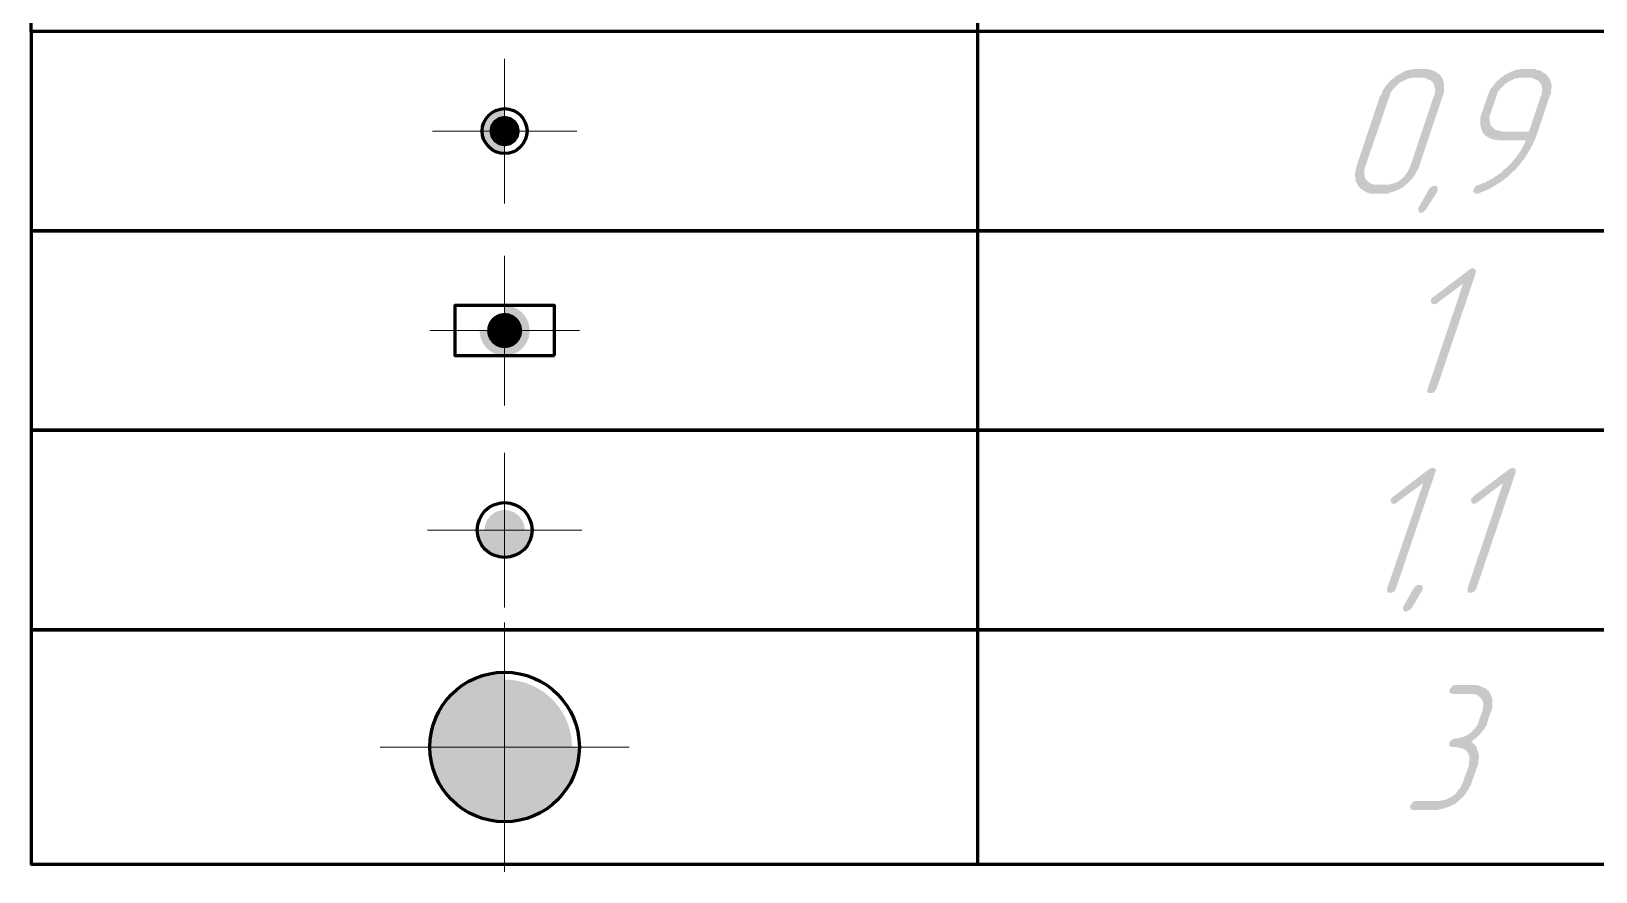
# Model space of a CAD drawing. Extents: x 260 to 1101, y 70 to 664.
# Drawn here: x 327.4 to 390.2, y 236.3 to 270 of the extents above; entities that cross this region are included whole.
import ezdxf

# ---------------------------------------------------------------- set-up
doc = ezdxf.new("R2010")
doc.units = 0
doc.header["$MEASUREMENT"] = 0
doc.layers.add('PDF _Геометрия', color=7, linetype='CONTINUOUS')
doc.layers.add('PDF _Сплошная заливка', color=7, linetype='CONTINUOUS')

msp = doc.modelspace()

# ---------------------------------------------------------------- hatches: boundary and pattern name
at = {"layer": 'PDF _Сплошная заливка', "transparency": 33554559}
h = msp.add_hatch(color=256, dxfattribs=at)
h.paths.add_polyline_path([(383.218, 268.155), (382.811, 268.155), (382.761, 268.129), (382.684, 268.129), (382.608, 268.104), (382.507, 268.053), (382.405, 268.002), (382.278, 267.926), (382.278, 267.926), (382.253, 267.901), (382.202, 267.85), (382.151, 267.799), (382.075, 267.723), (382.024, 267.647), (381.948, 267.545), (381.923, 267.444), (380.932, 264.573), (380.932, 264.548), (380.932, 264.523), (380.907, 264.472), (380.907, 264.395), (380.907, 264.319), (380.907, 264.243), (380.932, 264.142), (380.983, 264.065), (380.983, 264.065), (381.009, 264.04), (381.059, 263.989), (381.085, 263.964), (381.161, 263.913), (381.237, 263.888), (381.313, 263.862), (381.415, 263.862), (381.821, 263.862), (381.872, 263.862), (381.948, 263.888), (382.05, 263.913), (382.151, 263.938), (382.253, 263.989), (382.354, 264.065), (382.354, 264.065), (382.405, 264.091), (382.431, 264.142), (382.507, 264.192), (382.557, 264.269), (382.634, 264.37), (382.684, 264.472), (382.735, 264.573), (383.7, 267.444), (383.725, 267.444), (383.725, 267.494), (383.725, 267.545), (383.751, 267.596), (383.751, 267.672), (383.725, 267.774), (383.7, 267.85), (383.675, 267.926), (383.675, 267.952), (383.649, 267.977), (383.598, 268.002), (383.573, 268.053), (383.497, 268.079), (383.421, 268.104), (383.345, 268.155)], flags=0)
h.paths.add_polyline_path([(383.421, 268.51), (383.497, 268.485), (383.598, 268.46), (383.7, 268.434), (383.802, 268.358), (383.903, 268.307), (383.954, 268.256), (384.005, 268.18), (384.005, 268.18), (384.03, 268.129), (384.056, 268.079), (384.081, 267.977), (384.106, 267.875), (384.106, 267.748), (384.106, 267.596), (384.081, 267.52), (384.056, 267.444), (383.091, 264.573), (383.091, 264.548), (383.091, 264.548), (383.091, 264.523), (383.065, 264.497), (383.014, 264.421), (382.964, 264.319), (382.888, 264.192), (382.786, 264.065), (382.659, 263.938), (382.507, 263.811), (382.507, 263.811), (382.507, 263.811), (382.481, 263.786), (382.456, 263.76), (382.405, 263.735), (382.354, 263.71), (382.253, 263.659), (382.126, 263.608), (381.973, 263.557), (381.821, 263.507), (381.745, 263.507), (381.643, 263.507), (381.263, 263.507), (381.237, 263.507), (381.161, 263.507), (381.059, 263.532), (380.958, 263.583), (380.856, 263.634), (380.755, 263.71), (380.704, 263.76), (380.653, 263.811), (380.653, 263.811), (380.653, 263.811), (380.628, 263.862), (380.602, 263.938), (380.552, 264.015), (380.552, 264.116), (380.526, 264.269), (380.526, 264.345), (380.552, 264.395), (380.552, 264.472), (380.577, 264.573), (381.542, 267.444), (381.542, 267.444), (381.567, 267.444), (381.567, 267.469), (381.593, 267.494), (381.618, 267.57), (381.669, 267.698), (381.745, 267.799), (381.847, 267.926), (381.973, 268.053), (382.126, 268.18), (382.126, 268.18), (382.151, 268.18), (382.151, 268.205), (382.202, 268.231), (382.227, 268.256), (382.278, 268.282), (382.38, 268.333), (382.507, 268.409), (382.659, 268.46), (382.811, 268.485), (382.913, 268.51), (383.395, 268.51)], flags=0)
h = msp.add_hatch(color=256, dxfattribs=at)
h.paths.add_polyline_path([(387.509, 268.155), (387.128, 268.155), (387.052, 268.129), (386.976, 268.129), (386.899, 268.104), (386.798, 268.053), (386.696, 268.002), (386.595, 267.926), (386.569, 267.926), (386.544, 267.901), (386.493, 267.85), (386.442, 267.799), (386.366, 267.723), (386.315, 267.647), (386.239, 267.545), (386.214, 267.444), (385.96, 266.707), (385.96, 266.707), (385.935, 266.656), (385.935, 266.605), (385.935, 266.555), (385.935, 266.453), (385.935, 266.377), (385.96, 266.3), (386.011, 266.199), (386.011, 266.199), (386.036, 266.174), (386.061, 266.148), (386.112, 266.097), (386.163, 266.072), (386.239, 266.047), (386.341, 266.021), (386.442, 265.996), (387.509, 265.996), (387.991, 267.444), (388.017, 267.444), (388.017, 267.494), (388.017, 267.545), (388.042, 267.621), (388.042, 267.698), (388.017, 267.774), (388.017, 267.85), (387.966, 267.926), (387.966, 267.952), (387.94, 267.977), (387.915, 268.002), (387.864, 268.053), (387.788, 268.079), (387.712, 268.104), (387.636, 268.155)], flags=0)
h.paths.add_polyline_path([(387.712, 268.51), (387.788, 268.485), (387.89, 268.46), (387.991, 268.434), (388.093, 268.358), (388.22, 268.282), (388.245, 268.231), (388.296, 268.18), (388.296, 268.18), (388.321, 268.155), (388.321, 268.129), (388.347, 268.079), (388.372, 268.028), (388.397, 267.977), (388.397, 267.926), (388.423, 267.85), (388.397, 267.647), (388.397, 267.545), (388.347, 267.444), (387.813, 265.843), (387.813, 265.843), (387.788, 265.793), (387.788, 265.767), (387.763, 265.716), (387.737, 265.64), (387.686, 265.564), (387.661, 265.488), (387.61, 265.386), (387.56, 265.285), (387.483, 265.183), (387.433, 265.081), (387.356, 264.954), (387.255, 264.827), (387.179, 264.726), (387.077, 264.599), (386.976, 264.472), (386.95, 264.472), (386.95, 264.446), (386.899, 264.421), (386.849, 264.37), (386.798, 264.319), (386.722, 264.243), (386.645, 264.167), (386.544, 264.116), (386.442, 264.015), (386.315, 263.938), (386.188, 263.862), (386.061, 263.786), (385.935, 263.71), (385.782, 263.634), (385.63, 263.583), (385.477, 263.507), (385.401, 263.507), (385.401, 263.507), (385.376, 263.507), (385.351, 263.532), (385.3, 263.557), (385.274, 263.557), (385.274, 263.583), (385.274, 263.634), (385.3, 263.684), (385.3, 263.684), (385.3, 263.71), (385.325, 263.735), (385.351, 263.786), (385.351, 263.786), (385.376, 263.811), (385.401, 263.837), (385.452, 263.837), (385.477, 263.837), (385.477, 263.862), (385.528, 263.862), (385.554, 263.888), (385.604, 263.888), (385.655, 263.938), (385.731, 263.938), (385.807, 263.989), (385.96, 264.065), (386.036, 264.116), (386.138, 264.167), (386.138, 264.192), (386.188, 264.218), (386.239, 264.243), (386.315, 264.294), (386.417, 264.37), (386.493, 264.472), (386.62, 264.548), (386.722, 264.675), (386.747, 264.675), (386.772, 264.7), (386.823, 264.751), (386.849, 264.802), (386.925, 264.878), (386.976, 264.954), (387.052, 265.056), (387.128, 265.158), (387.128, 265.158), (387.153, 265.183), (387.179, 265.234), (387.229, 265.31), (387.255, 265.386), (387.306, 265.462), (387.356, 265.564), (387.382, 265.64), (386.29, 265.64), (386.239, 265.665), (386.163, 265.665), (386.061, 265.691), (385.96, 265.716), (385.858, 265.767), (385.757, 265.843), (385.706, 265.894), (385.655, 265.945), (385.655, 265.97), (385.655, 265.97), (385.63, 266.021), (385.604, 266.072), (385.579, 266.174), (385.554, 266.275), (385.554, 266.402), (385.554, 266.555), (385.579, 266.631), (385.604, 266.707), (385.858, 267.444), (385.858, 267.444), (385.858, 267.444), (385.858, 267.469), (385.884, 267.494), (385.909, 267.57), (385.96, 267.698), (386.061, 267.799), (386.138, 267.926), (386.265, 268.053), (386.417, 268.18), (386.417, 268.18), (386.442, 268.18), (386.468, 268.205), (386.493, 268.231), (386.519, 268.256), (386.569, 268.282), (386.671, 268.333), (386.823, 268.409), (386.95, 268.46), (387.128, 268.485), (387.204, 268.51), (387.686, 268.51)], flags=0)
for points in [[(346.406, 266.016), (345.498, 266.016), (345.529, 266.25), (345.62, 266.469), (345.764, 266.657), (345.952, 266.802), (346.171, 266.892), (346.406, 266.923)], [(346.406, 266.016), (345.794, 266.016), (345.841, 266.25), (345.973, 266.448), (346.172, 266.581), (346.406, 266.627)], [(346.406, 266.016), (346.406, 265.108), (346.171, 265.139), (345.952, 265.229), (345.764, 265.374), (345.62, 265.562), (345.529, 265.781), (345.498, 266.016)], [(346.406, 266.016), (346.406, 265.404), (346.172, 265.45), (345.973, 265.583), (345.841, 265.781), (345.794, 266.016)], [(383.776, 263.811), (383.802, 263.811), (383.827, 263.786), (383.827, 263.76), (383.852, 263.735), (383.852, 263.684), (383.852, 263.659), (383.852, 263.659), (383.852, 263.634), (383.827, 263.583), (383.395, 262.897), (383.37, 262.846), (383.319, 262.821), (383.294, 262.795), (383.294, 262.77), (383.243, 262.77), (383.218, 262.745), (383.192, 262.745), (383.192, 262.745), (383.141, 262.745), (383.091, 262.77), (383.091, 262.795), (383.091, 262.795), (383.065, 262.846), (383.065, 262.897), (383.065, 262.922), (383.065, 262.922), (383.091, 262.973), (383.497, 263.684), (383.522, 263.735), (383.573, 263.76), (383.598, 263.786), (383.598, 263.786), (383.649, 263.811), (383.675, 263.811), (383.7, 263.811), (383.725, 263.811)], [(385.3, 260.509), (385.325, 260.484), (385.351, 260.459), (385.351, 260.459), (385.376, 260.408), (385.376, 260.382), (385.376, 260.332), (383.802, 255.683), (383.776, 255.658), (383.776, 255.633), (383.725, 255.582), (383.7, 255.531), (383.675, 255.531), (383.649, 255.531), (383.598, 255.505), (383.548, 255.505), (383.548, 255.505), (383.522, 255.505), (383.497, 255.505), (383.446, 255.531), (383.446, 255.531), (383.421, 255.582), (383.421, 255.607), (383.446, 255.683), (384.868, 259.9), (383.852, 259.138), (383.827, 259.112), (383.802, 259.087), (383.751, 259.087), (383.7, 259.062), (383.675, 259.062), (383.649, 259.087), (383.624, 259.087), (383.598, 259.138), (383.573, 259.138), (383.573, 259.163), (383.573, 259.214), (383.573, 259.265), (383.573, 259.265), (383.598, 259.29), (383.624, 259.315), (383.675, 259.366), (385.122, 260.459), (385.122, 260.459), (385.147, 260.484), (385.198, 260.509), (385.249, 260.509), (385.249, 260.509)], [(346.406, 258.016), (346.406, 259.024), (346.667, 258.99), (346.91, 258.889), (347.119, 258.729), (347.279, 258.52), (347.38, 258.277), (347.414, 258.016)], [(346.406, 258.016), (346.406, 258.722), (346.589, 258.698), (346.759, 258.627), (346.905, 258.515), (347.017, 258.369), (347.088, 258.198), (347.112, 258.016)], [(346.406, 258.016), (346.406, 257.007), (346.145, 257.041), (345.902, 257.142), (345.693, 257.302), (345.533, 257.511), (345.432, 257.754), (345.398, 258.016)], [(346.406, 258.016), (346.406, 257.309), (346.223, 257.334), (346.053, 257.404), (345.907, 257.516), (345.795, 257.662), (345.724, 257.833), (345.7, 258.016)], [(346.406, 258.016), (347.112, 258.016), (347.088, 257.833), (347.017, 257.662), (346.905, 257.516), (346.759, 257.404), (346.589, 257.334), (346.406, 257.309)], [(346.406, 258.016), (347.414, 258.016), (347.38, 257.754), (347.279, 257.511), (347.119, 257.302), (346.91, 257.142), (346.667, 257.041), (346.406, 257.007)], [(383.675, 252.508), (383.725, 252.483), (383.751, 252.458), (383.751, 252.458), (383.776, 252.432), (383.776, 252.381), (383.751, 252.33), (382.177, 247.682), (382.177, 247.657), (382.151, 247.631), (382.126, 247.581), (382.075, 247.53), (382.075, 247.53), (382.05, 247.53), (381.999, 247.505), (381.948, 247.505), (381.923, 247.505), (381.923, 247.505), (381.872, 247.505), (381.821, 247.53), (381.821, 247.555), (381.821, 247.581), (381.821, 247.606), (381.821, 247.682), (383.268, 251.899), (382.227, 251.137), (382.227, 251.111), (382.177, 251.086), (382.126, 251.086), (382.1, 251.06), (382.075, 251.06), (382.05, 251.086), (381.999, 251.086), (381.973, 251.137), (381.973, 251.137), (381.973, 251.162), (381.948, 251.213), (381.973, 251.264), (381.973, 251.264), (381.999, 251.289), (382.024, 251.315), (382.075, 251.365), (383.497, 252.458), (383.522, 252.458), (383.548, 252.483), (383.598, 252.508), (383.649, 252.508), (383.649, 252.508)], [(386.899, 252.508), (386.925, 252.483), (386.976, 252.458), (386.976, 252.458), (386.976, 252.432), (386.976, 252.381), (386.976, 252.33), (385.401, 247.682), (385.401, 247.657), (385.376, 247.631), (385.351, 247.581), (385.3, 247.53), (385.274, 247.53), (385.249, 247.53), (385.224, 247.505), (385.147, 247.505), (385.147, 247.505), (385.147, 247.505), (385.097, 247.505), (385.046, 247.53), (385.046, 247.555), (385.046, 247.581), (385.046, 247.606), (385.046, 247.682), (386.468, 251.899), (385.452, 251.137), (385.427, 251.111), (385.401, 251.086), (385.351, 251.086), (385.3, 251.06), (385.3, 251.06), (385.274, 251.086), (385.224, 251.086), (385.198, 251.137), (385.198, 251.137), (385.198, 251.162), (385.173, 251.213), (385.198, 251.264), (385.198, 251.264), (385.198, 251.289), (385.249, 251.315), (385.274, 251.365), (386.722, 252.458), (386.747, 252.458), (386.772, 252.483), (386.798, 252.508), (386.849, 252.508), (386.874, 252.508)], [(346.406, 250.016), (346.406, 248.906), (346.119, 248.944), (345.851, 249.055), (345.622, 249.231), (345.445, 249.461), (345.335, 249.728), (345.297, 250.016)], [(346.406, 250.016), (346.406, 249.209), (346.197, 249.236), (346.003, 249.317), (345.836, 249.445), (345.707, 249.612), (345.627, 249.807), (345.599, 250.016)], [(346.406, 250.016), (347.213, 250.016), (347.185, 249.807), (347.104, 249.612), (346.976, 249.445), (346.809, 249.317), (346.615, 249.236), (346.406, 249.209)], [(346.406, 250.016), (347.515, 250.016), (347.477, 249.728), (347.366, 249.461), (347.19, 249.231), (346.96, 249.055), (346.693, 248.944), (346.406, 248.906)], [(383.167, 247.809), (383.192, 247.809), (383.218, 247.784), (383.218, 247.759), (383.243, 247.733), (383.243, 247.682), (383.243, 247.657), (383.243, 247.657), (383.243, 247.631), (383.218, 247.581), (382.811, 246.895), (382.761, 246.844), (382.71, 246.819), (382.684, 246.793), (382.684, 246.793), (382.634, 246.768), (382.608, 246.743), (382.583, 246.743), (382.583, 246.743), (382.532, 246.743), (382.481, 246.768), (382.481, 246.793), (382.481, 246.793), (382.456, 246.844), (382.456, 246.895), (382.456, 246.92), (382.456, 246.92), (382.481, 246.971), (382.888, 247.682), (382.938, 247.733), (382.964, 247.759), (382.989, 247.784), (382.989, 247.784), (383.04, 247.809), (383.065, 247.809), (383.116, 247.809), (383.116, 247.809)], [(346.406, 241.312), (343.398, 241.312), (343.435, 241.783), (343.545, 242.242), (343.726, 242.679), (343.972, 243.081), (344.279, 243.44), (344.638, 243.747), (345.04, 243.993), (345.476, 244.174), (345.935, 244.285), (346.406, 244.322)], [(346.406, 241.312), (343.698, 241.312), (343.732, 241.736), (343.831, 242.149), (343.994, 242.542), (344.216, 242.904), (344.492, 243.227), (344.815, 243.504), (345.177, 243.725), (345.569, 243.888), (345.982, 243.987), (346.406, 244.021)], [(385.351, 243.796), (385.427, 243.796), (385.528, 243.771), (385.63, 243.72), (385.757, 243.669), (385.858, 243.593), (385.909, 243.542), (385.935, 243.491), (385.935, 243.466), (385.96, 243.441), (385.985, 243.364), (386.036, 243.288), (386.036, 243.161), (386.036, 243.034), (386.036, 242.882), (386.011, 242.806), (385.985, 242.729), (385.858, 242.374), (385.833, 242.247), (385.807, 242.171), (385.757, 242.12), (385.757, 242.094), (385.757, 242.094), (385.731, 242.069), (385.731, 242.044), (385.681, 241.993), (385.604, 241.916), (385.604, 241.891), (385.579, 241.866), (385.554, 241.84), (385.503, 241.79), (385.452, 241.739), (385.376, 241.662), (385.274, 241.586), (385.198, 241.536), (385.198, 241.536), (385.224, 241.51), (385.249, 241.485), (385.3, 241.434), (385.351, 241.383), (385.401, 241.332), (385.427, 241.231), (385.452, 241.155), (385.452, 241.129), (385.477, 241.104), (385.477, 241.053), (385.503, 240.977), (385.503, 240.875), (385.477, 240.799), (385.477, 240.697), (385.452, 240.57), (385.198, 239.859), (385.198, 239.859), (385.198, 239.834), (385.198, 239.808), (385.173, 239.783), (385.122, 239.707), (385.071, 239.605), (384.995, 239.478), (384.893, 239.351), (384.766, 239.224), (384.614, 239.097), (384.614, 239.097), (384.614, 239.097), (384.589, 239.072), (384.563, 239.046), (384.513, 239.021), (384.462, 238.996), (384.36, 238.945), (384.233, 238.894), (384.081, 238.843), (383.929, 238.818), (383.852, 238.792), (383.776, 238.792), (382.862, 238.792), (382.811, 238.792), (382.786, 238.818), (382.761, 238.843), (382.761, 238.843), (382.735, 238.894), (382.735, 238.919), (382.761, 238.97), (382.761, 238.97), (382.761, 238.996), (382.786, 239.021), (382.837, 239.072), (382.837, 239.097), (382.888, 239.122), (382.938, 239.148), (382.989, 239.148), (383.929, 239.148), (384.005, 239.173), (384.081, 239.173), (384.157, 239.199), (384.259, 239.25), (384.36, 239.3), (384.462, 239.351), (384.487, 239.376), (384.513, 239.402), (384.563, 239.427), (384.614, 239.504), (384.665, 239.58), (384.741, 239.656), (384.792, 239.757), (384.843, 239.859), (385.097, 240.57), (385.097, 240.596), (385.097, 240.621), (385.097, 240.697), (385.122, 240.748), (385.122, 240.85), (385.122, 240.926), (385.097, 241.002), (385.046, 241.078), (385.046, 241.104), (385.02, 241.129), (384.995, 241.155), (384.944, 241.205), (384.893, 241.231), (384.817, 241.256), (384.716, 241.281), (384.614, 241.307), (384.411, 241.307), (384.386, 241.307), (384.36, 241.332), (384.309, 241.358), (384.309, 241.358), (384.309, 241.383), (384.309, 241.434), (384.309, 241.485), (384.309, 241.485), (384.335, 241.51), (384.36, 241.536), (384.386, 241.586), (384.411, 241.586), (384.436, 241.612), (384.487, 241.637), (384.563, 241.662), (384.614, 241.662), (384.665, 241.662), (384.741, 241.688), (384.843, 241.713), (384.919, 241.739), (385.02, 241.79), (385.147, 241.866), (385.147, 241.866), (385.173, 241.891), (385.224, 241.942), (385.274, 241.993), (385.351, 242.069), (385.427, 242.171), (385.477, 242.272), (385.503, 242.374), (385.63, 242.729), (385.655, 242.755), (385.655, 242.78), (385.655, 242.831), (385.681, 242.907), (385.681, 242.983), (385.681, 243.06), (385.655, 243.161), (385.604, 243.237), (385.604, 243.237), (385.579, 243.263), (385.554, 243.314), (385.503, 243.339), (385.452, 243.39), (385.376, 243.415), (385.274, 243.441), (385.173, 243.441), (384.436, 243.441), (384.411, 243.466), (384.36, 243.466), (384.335, 243.491), (384.335, 243.491), (384.309, 243.542), (384.309, 243.568), (384.335, 243.618), (384.335, 243.644), (384.335, 243.644), (384.36, 243.669), (384.411, 243.72), (384.411, 243.745), (384.462, 243.771), (384.513, 243.796), (384.563, 243.796), (385.325, 243.796)], [(346.406, 241.312), (346.406, 238.303), (345.935, 238.34), (345.476, 238.45), (345.04, 238.631), (344.638, 238.878), (344.279, 239.185), (343.972, 239.544), (343.726, 239.946), (343.545, 240.382), (343.435, 240.842), (343.398, 241.312)], [(346.406, 241.312), (346.406, 238.604), (345.982, 238.637), (345.569, 238.736), (345.177, 238.899), (344.815, 239.121), (344.492, 239.397), (344.216, 239.72), (343.994, 240.083), (343.831, 240.475), (343.732, 240.889), (343.698, 241.312)], [(346.406, 241.312), (349.113, 241.312), (349.08, 240.889), (348.981, 240.475), (348.818, 240.083), (348.596, 239.72), (348.32, 239.397), (347.997, 239.121), (347.635, 238.899), (347.242, 238.736), (346.829, 238.637), (346.406, 238.604)], [(346.406, 241.312), (349.414, 241.312), (349.377, 240.842), (349.267, 240.382), (349.086, 239.946), (348.84, 239.544), (348.533, 239.185), (348.174, 238.878), (347.772, 238.631), (347.335, 238.45), (346.877, 238.34), (346.406, 238.303)]]:
    msp.add_hatch(color=256, dxfattribs=at).paths.add_polyline_path(points)
at = {"layer": 'PDF _Сплошная заливка', "true_color": 0xffffff, "transparency": 33554559}
for points in [[(346.406, 266.627), (346.64, 266.581), (346.838, 266.448), (346.971, 266.25), (347.018, 266.016), (346.406, 266.016)], [(347.018, 266.016), (346.971, 265.781), (346.838, 265.583), (346.64, 265.45), (346.406, 265.404), (346.406, 266.016)], [(345.7, 258.016), (345.724, 258.198), (345.795, 258.369), (345.907, 258.515), (346.053, 258.627), (346.223, 258.698), (346.406, 258.722), (346.406, 258.016)], [(345.599, 250.016), (345.627, 250.224), (345.707, 250.419), (345.836, 250.586), (346.003, 250.714), (346.197, 250.795), (346.406, 250.823), (346.406, 250.016)], [(346.406, 250.823), (346.615, 250.795), (346.809, 250.714), (346.976, 250.586), (347.104, 250.419), (347.185, 250.224), (347.213, 250.016), (346.406, 250.016)], [(346.406, 244.021), (346.829, 243.987), (347.242, 243.888), (347.635, 243.725), (347.997, 243.504), (348.32, 243.227), (348.596, 242.904), (348.818, 242.542), (348.981, 242.149), (349.08, 241.736), (349.113, 241.312), (346.406, 241.312)]]:
    msp.add_hatch(color=7, dxfattribs=at).paths.add_polyline_path(points)

# ---------------------------------------------------------------- linework, layer by layer
at = {"layer": 'PDF _Геометрия', "lineweight": 60}
msp.add_lwpolyline([(365.399, 236.609), (365.399, 246.016), (365.399, 254.016), (365.399, 262.016), (365.399, 270.016), (365.399, 278.015), (365.399, 286.015), (365.399, 294.015), (365.399, 309.015)], dxfattribs=at)
for points in [[(502.969, 270.016), (327.413, 270.016), (327.413, 278.015), (502.969, 278.015), (327.413, 278.015), (327.413, 286.015), (502.969, 286.015), (502.969, 278.015), (502.969, 270.016), (327.413, 270.016), (327.413, 262.016), (327.413, 254.016), (502.969, 254.016), (327.413, 254.016), (327.413, 246.016), (327.413, 236.609), (502.969, 236.609), (502.969, 246.016), (502.969, 254.016), (502.969, 262.016)], [(502.969, 262.016), (327.413, 262.016)], [(348.405, 257.016), (348.405, 259.016), (344.407, 259.016), (344.407, 257.016)], [(502.969, 246.016), (327.413, 246.016)]]:
    msp.add_lwpolyline(points, close=True, dxfattribs=at)
at = {"layer": 'PDF _Геометрия', "lineweight": 18}
for points in [[(346.406, 263.116), (346.406, 268.915)], [(346.406, 263.416), (346.406, 268.615)], [(343.507, 266.016), (349.305, 266.016)], [(343.807, 266.016), (349.005, 266.016)], [(346.406, 255.016), (346.406, 261.016)], [(346.406, 255.315), (346.406, 260.716)], [(343.407, 258.016), (349.405, 258.016)], [(343.707, 258.016), (349.105, 258.016)], [(346.406, 246.915), (346.406, 253.116)], [(346.406, 247.215), (346.406, 252.816)], [(343.307, 250.016), (349.505, 250.016)], [(343.607, 250.016), (349.205, 250.016)], [(346.406, 236.312), (346.406, 246.312)], [(346.406, 236.612), (346.406, 246.012)], [(341.408, 241.312), (351.404, 241.312)], [(341.707, 241.312), (351.104, 241.312)]]:
    msp.add_lwpolyline(points, dxfattribs=at)
at = {"layer": 'PDF _Геометрия', "lineweight": 60}
for centre, radius in [((346.406, 266.016), 0.9), ((346.406, 250.016), 1.1), ((346.405, 241.313), 3)]:
    msp.add_circle(centre, radius, dxfattribs=at)

doc.saveas('drawing.dxf')
